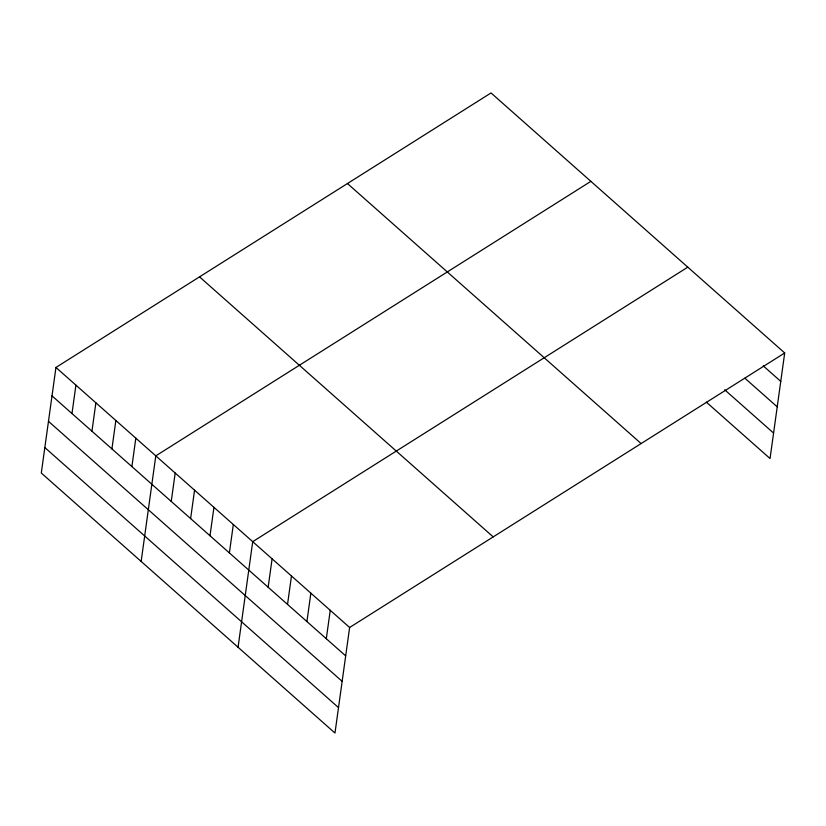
<?xml version="1.0" encoding="UTF-8"?>
<svg xmlns="http://www.w3.org/2000/svg" width="826" height="826" viewBox="0 0 826 826"><rect width="100%" height="100%" fill="white"/><g stroke="black" fill="none" stroke-linecap="round" stroke-linejoin="round"><path stroke-width="1.24" d="M55.951 367.456L41.3 473.03L334.974 733.054L349.625 627.481L784.7 352.97L491.026 92.946L55.951 367.456L349.625 627.481M71.976 413.547L75.92 385.143M91.944 431.224L95.888 402.82M111.913 448.91L115.857 420.506M131.892 466.587L135.825 438.183M141.153 561.443L155.794 455.869L590.879 181.348M171.24 501.434L175.184 473.03M190.62 518.594L194.564 490.19M210 535.754L213.944 507.35M229.391 552.914L233.324 524.51M238.064 647.243L252.715 541.67L687.79 267.159M268.151 587.245L272.095 558.83M287.531 604.405L291.475 576.001M306.921 621.565L310.855 593.161M326.301 638.725L330.245 610.321M784.7 352.97L770.049 458.544L706.364 402.159M763.224 365.846L780.756 381.375M744.918 378.236L777.225 406.836M724.67 389.769L773.58 433.072M347.447 183.537L641.121 443.562M199.52 276.865L493.194 536.89M52.007 395.86L345.681 655.885M48.476 421.332L342.15 681.347M44.831 447.568L338.505 707.593"/></g></svg>
